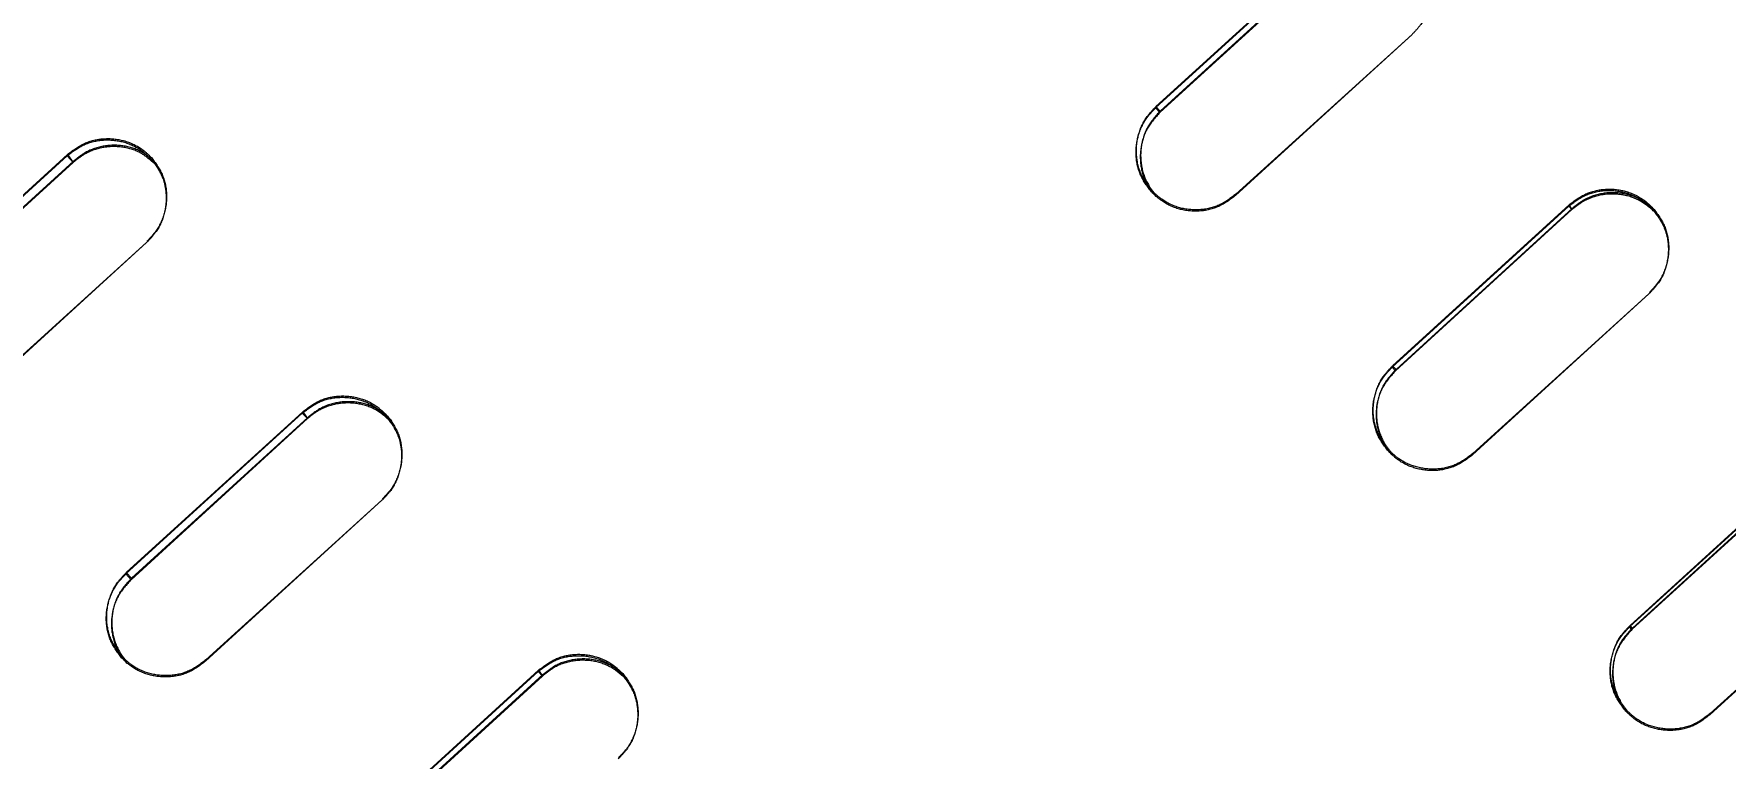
# Model space of a CAD drawing. Header units: millimetres. Extents: x -71377 to 516042, y -145869 to 441446.
# Drawn here: x 208266.5 to 208408.1, y 209437.2 to 209497.9 of the extents above; entities that cross this region are included whole.
import ezdxf

# ---------------------------------------------------------------- set-up
doc = ezdxf.new("R2010")
doc.units = ezdxf.units.MM
doc.header["$LTSCALE"] = 1000
doc.linetypes.add('IMPORT-DASHEDX2 _4_', pattern=[152.4, 101.6, -50.8])
for name, color, linetype, lineweight in [('05', 5, 'IMPORT-DASHEDX2 _4_', 5), ('A-text-1', 3, 'Continuous', 5), ('조경라인_dwg', 8, 'Continuous', 5)]:
    doc.layers.add(name, color=color, linetype=linetype, lineweight=lineweight)
doc.styles.add('나눔고딕_3', font='NanumGothic.ttf', dxfattribs={"height": 1400})

# ---------------------------------------------------------------- blocks, each defined once
blk = doc.blocks.new('조경라인_dwg-6847807-지반층 배치도')
at = {"layer": '05', "flags": 128}
for points in [[(208375.55, 209504.85), (208360.78, 209491.37), (208360.43, 209491.75), (208375.2, 209505.24), (208375.52, 209504.74), (208360.75, 209491.25), (208360.4, 209491.64), (208375.17, 209505.13), (208375.52, 209504.74)], [(208367.13, 209484.42), (208381.87, 209497.79), (208367.1, 209484.3)], [(208269.8, 209487.19), (208255.03, 209473.71), (208254.52, 209474.27), (208269.29, 209487.75), (208269.77, 209487.08), (208255, 209473.6), (208254.49, 209474.15), (208269.26, 209487.64), (208269.77, 209487.08)], [(208395.3, 209483.23), (208380.53, 209469.74), (208380.25, 209470.04), (208395.02, 209483.53), (208395.26, 209483.12), (208380.49, 209469.63), (208380.22, 209469.93), (208394.99, 209483.42), (208395.26, 209483.12)], [(208261.17, 209466.99), (208275.91, 209480.36), (208261.14, 209466.87)], [(208386.97, 209462.69), (208401.71, 209476.06), (208386.94, 209462.57)], [(208289.41, 209465.72), (208274.64, 209452.24), (208274.21, 209452.71), (208288.98, 209466.19), (208289.38, 209465.61), (208274.61, 209452.12), (208274.18, 209452.6), (208288.95, 209466.08), (208289.38, 209465.61)], [(208415.09, 209461.55), (208400.32, 209448.07), (208400.13, 209448.28), (208414.89, 209461.76), (208415.06, 209461.44), (208400.29, 209447.95), (208400.09, 209448.17), (208414.86, 209461.65), (208415.06, 209461.44)], [(208280.88, 209445.4), (208295.62, 209458.77), (208280.85, 209445.29)], [(208406.85, 209440.91), (208421.59, 209454.28), (208406.82, 209440.8)], [(208309.09, 209444.17), (208294.32, 209430.68), (208293.97, 209431.07), (208308.74, 209444.55), (208309.06, 209444.05), (208294.29, 209430.57), (208293.94, 209430.95), (208308.71, 209444.44), (208309.06, 209444.05)]]:
    blk.add_lwpolyline(points, dxfattribs=at)
at = {"layer": '05'}
for points, knots in [([(208382.21, 209504.83), (208382.54, 209504.38), (208383.22, 209503.48), (208383.58, 209501.8), (208383.4, 209500.12), (208382.77, 209498.73), (208382.12, 209498.06), (208381.87, 209497.79)], [0, 0, 0, 0, 0.214692, 0.429385, 0.644078, 0.858772, 1, 1, 1, 1]), ([(208360.05, 209484.6), (208359.72, 209485.05), (208359.05, 209485.95), (208358.68, 209487.63), (208358.86, 209489.32), (208359.5, 209490.7), (208360.14, 209491.37), (208360.4, 209491.64)], [0, 0, 0, 0, 0.214693, 0.429386, 0.644077, 0.858772, 1, 1, 1, 1]), ([(208360.09, 209484.71), (208359.75, 209485.16), (208359.08, 209486.06), (208358.71, 209487.74), (208358.89, 209489.43), (208359.53, 209490.81), (208360.17, 209491.49), (208360.43, 209491.75)], [0, 0, 0, 0, 0.214693, 0.429386, 0.644077, 0.858772, 1, 1, 1, 1]), ([(208360.75, 209491.25), (208360.37, 209490.83), (208359.62, 209490), (208359.09, 209488.35), (208359.1, 209486.66), (208359.6, 209485.23), (208360.18, 209484.5), (208360.41, 209484.22)], [0, 0, 0, 0, 0.214692, 0.429387, 0.644079, 0.858773, 1, 1, 1, 1]), ([(208360.78, 209491.37), (208360.4, 209490.95), (208359.65, 209490.11), (208359.12, 209488.47), (208359.13, 209486.77), (208359.63, 209485.34), (208360.21, 209484.61), (208360.44, 209484.33)], [0, 0, 0, 0, 0.214692, 0.429387, 0.644079, 0.858773, 1, 1, 1, 1]), ([(208269.26, 209487.64), (208269.71, 209487.98), (208270.62, 209488.66), (208272.3, 209489.04), (208273.97, 209488.88), (208275.35, 209488.26), (208276.01, 209487.62), (208276.28, 209487.37)], [0, 0, 0, 0, 0.214695, 0.429387, 0.644079, 0.858771, 1, 1, 1, 1]), ([(208269.29, 209487.75), (208269.75, 209488.09), (208270.65, 209488.77), (208272.33, 209489.15), (208274.01, 209488.99), (208275.38, 209488.37), (208276.05, 209487.74), (208276.31, 209487.48)], [0, 0, 0, 0, 0.214695, 0.429387, 0.644079, 0.858771, 1, 1, 1, 1]), ([(208276.48, 209487.05), (208276.16, 209487.33), (208275.42, 209487.98), (208273.91, 209488.44), (208272.22, 209488.41), (208270.79, 209487.89), (208270.06, 209487.31), (208269.77, 209487.08)], [0, 0, 0, 0, 0.173636, 0.399552, 0.625468, 0.851389, 1, 1, 1, 1]), ([(208276.51, 209487.16), (208276.19, 209487.44), (208275.46, 209488.09), (208273.94, 209488.55), (208272.25, 209488.52), (208270.82, 209488.01), (208270.09, 209487.42), (208269.8, 209487.19)], [0, 0, 0, 0, 0.173636, 0.399552, 0.625468, 0.851389, 1, 1, 1, 1]), ([(208276.28, 209487.37), (208276.61, 209486.93), (208277.28, 209486.03), (208277.63, 209484.36), (208277.45, 209482.68), (208276.81, 209481.3), (208276.17, 209480.63), (208275.91, 209480.36)], [0, 0, 0, 0, 0.214689, 0.429381, 0.644074, 0.858772, 1, 1, 1, 1]), ([(208276.31, 209487.48), (208276.64, 209487.04), (208277.31, 209486.14), (208277.67, 209484.47), (208277.48, 209482.79), (208276.84, 209481.41), (208276.2, 209480.74), (208275.94, 209480.47)], [0, 0, 0, 0, 0.214689, 0.429381, 0.644074, 0.858772, 1, 1, 1, 1]), ([(208367.1, 209484.3), (208366.64, 209483.97), (208365.74, 209483.29), (208364.06, 209482.91), (208362.37, 209483.08), (208360.99, 209483.71), (208360.32, 209484.35), (208360.05, 209484.6)], [0, 0, 0, 0, 0.214692, 0.429386, 0.64408, 0.858774, 1, 1, 1, 1]), ([(208367.13, 209484.42), (208366.68, 209484.08), (208365.77, 209483.4), (208364.09, 209483.02), (208362.4, 209483.19), (208361.02, 209483.82), (208360.35, 209484.46), (208360.09, 209484.71)], [0, 0, 0, 0, 0.214692, 0.429386, 0.64408, 0.858774, 1, 1, 1, 1]), ([(208394.99, 209483.42), (208395.44, 209483.75), (208396.35, 209484.43), (208398.03, 209484.81), (208399.72, 209484.64), (208401.11, 209484.01), (208401.77, 209483.36), (208402.04, 209483.11)], [0, 0, 0, 0, 0.214695, 0.429384, 0.644079, 0.858772, 1, 1, 1, 1]), ([(208395.02, 209483.53), (208395.47, 209483.87), (208396.38, 209484.54), (208398.06, 209484.92), (208399.75, 209484.75), (208401.14, 209484.12), (208401.81, 209483.48), (208402.07, 209483.22)], [0, 0, 0, 0, 0.214695, 0.429384, 0.644079, 0.858772, 1, 1, 1, 1]), ([(208402.31, 209482.81), (208401.89, 209483.19), (208401.06, 209483.94), (208399.42, 209484.46), (208397.72, 209484.44), (208396.28, 209483.93), (208395.55, 209483.35), (208395.26, 209483.12)], [0, 0, 0, 0, 0.214691, 0.429383, 0.644077, 0.858772, 1, 1, 1, 1]), ([(208402.34, 209482.92), (208401.93, 209483.3), (208401.09, 209484.05), (208399.45, 209484.57), (208397.75, 209484.55), (208396.31, 209484.04), (208395.58, 209483.46), (208395.3, 209483.23)], [0, 0, 0, 0, 0.214691, 0.429383, 0.644077, 0.858772, 1, 1, 1, 1]), ([(208402.04, 209483.11), (208402.38, 209482.66), (208403.05, 209481.76), (208403.42, 209480.07), (208403.24, 209478.39), (208402.61, 209477), (208401.96, 209476.33), (208401.71, 209476.06)], [0, 0, 0, 0, 0.214693, 0.429386, 0.644077, 0.858772, 1, 1, 1, 1]), ([(208402.07, 209483.22), (208402.41, 209482.77), (208403.08, 209481.87), (208403.45, 209480.19), (208403.27, 209478.5), (208402.64, 209477.11), (208401.99, 209476.44), (208401.74, 209476.17)], [0, 0, 0, 0, 0.214693, 0.429386, 0.644077, 0.858772, 1, 1, 1, 1]), ([(208379.89, 209462.88), (208379.55, 209463.33), (208378.88, 209464.23), (208378.51, 209465.92), (208378.68, 209467.6), (208379.32, 209468.99), (208379.97, 209469.66), (208380.22, 209469.93)], [0, 0, 0, 0, 0.214694, 0.429385, 0.644078, 0.858772, 1, 1, 1, 1]), ([(208379.92, 209462.99), (208379.58, 209463.44), (208378.91, 209464.35), (208378.54, 209466.03), (208378.72, 209467.72), (208379.35, 209469.1), (208380, 209469.78), (208380.25, 209470.04)], [0, 0, 0, 0, 0.214694, 0.429385, 0.644078, 0.858772, 1, 1, 1, 1]), ([(208380.53, 209469.74), (208380.15, 209469.32), (208379.39, 209468.48), (208378.86, 209466.84), (208378.88, 209465.14), (208379.38, 209463.71), (208379.96, 209462.98), (208380.19, 209462.69)], [0, 0, 0, 0, 0.214692, 0.429387, 0.644081, 0.858776, 1, 1, 1, 1]), ([(208380.49, 209469.63), (208380.12, 209469.21), (208379.36, 209468.37), (208378.83, 209466.73), (208378.85, 209465.03), (208379.35, 209463.59), (208379.93, 209462.87), (208380.16, 209462.58)], [0, 0, 0, 0, 0.214692, 0.429387, 0.644081, 0.858776, 1, 1, 1, 1]), ([(208288.95, 209466.08), (208289.4, 209466.42), (208290.3, 209467.1), (208291.98, 209467.48), (208293.66, 209467.31), (208295.04, 209466.69), (208295.71, 209466.05), (208295.97, 209465.8)], [0, 0, 0, 0, 0.214695, 0.429385, 0.644077, 0.858774, 1, 1, 1, 1]), ([(208288.98, 209466.19), (208289.43, 209466.53), (208290.33, 209467.21), (208292.01, 209467.59), (208293.7, 209467.43), (208295.08, 209466.8), (208295.74, 209466.16), (208296.01, 209465.91)], [0, 0, 0, 0, 0.214695, 0.429385, 0.644077, 0.858774, 1, 1, 1, 1]), ([(208296.4, 209465.33), (208295.99, 209465.7), (208295.16, 209466.45), (208293.52, 209466.96), (208291.83, 209466.93), (208290.39, 209466.42), (208289.66, 209465.84), (208289.38, 209465.61)], [0, 0, 0, 0, 0.21469, 0.429383, 0.644076, 0.858772, 1, 1, 1, 1]), ([(208296.44, 209465.44), (208296.02, 209465.81), (208295.19, 209466.56), (208293.55, 209467.07), (208291.86, 209467.04), (208290.42, 209466.53), (208289.7, 209465.95), (208289.41, 209465.72)], [0, 0, 0, 0, 0.21469, 0.429383, 0.644076, 0.858772, 1, 1, 1, 1]), ([(208295.97, 209465.8), (208296.31, 209465.35), (208296.98, 209464.45), (208297.34, 209462.78), (208297.16, 209461.1), (208296.52, 209459.71), (208295.88, 209459.04), (208295.62, 209458.77)], [0, 0, 0, 0, 0.214688, 0.429383, 0.644074, 0.858772, 1, 1, 1, 1]), ([(208296.01, 209465.91), (208296.34, 209465.46), (208297.01, 209464.57), (208297.37, 209462.89), (208297.19, 209461.21), (208296.55, 209459.82), (208295.91, 209459.15), (208295.65, 209458.88)], [0, 0, 0, 0, 0.214688, 0.429383, 0.644074, 0.858772, 1, 1, 1, 1]), ([(208386.94, 209462.57), (208386.48, 209462.24), (208385.58, 209461.56), (208383.89, 209461.18), (208382.21, 209461.35), (208380.82, 209461.98), (208380.15, 209462.63), (208379.89, 209462.88)], [0, 0, 0, 0, 0.214692, 0.429387, 0.64408, 0.858773, 1, 1, 1, 1]), ([(208386.97, 209462.69), (208386.52, 209462.35), (208385.61, 209461.67), (208383.93, 209461.3), (208382.24, 209461.47), (208380.85, 209462.1), (208380.18, 209462.74), (208379.92, 209462.99)], [0, 0, 0, 0, 0.214692, 0.429387, 0.64408, 0.858773, 1, 1, 1, 1]), ([(208273.85, 209445.68), (208273.52, 209446.13), (208272.85, 209447.03), (208272.49, 209448.7), (208272.67, 209450.38), (208273.31, 209451.77), (208273.95, 209452.44), (208274.21, 209452.71)], [0, 0, 0, 0, 0.214693, 0.429386, 0.64408, 0.858772, 1, 1, 1, 1]), ([(208273.82, 209445.57), (208273.49, 209446.02), (208272.82, 209446.92), (208272.45, 209448.59), (208272.64, 209450.27), (208273.27, 209451.66), (208273.92, 209452.33), (208274.18, 209452.6)], [0, 0, 0, 0, 0.214693, 0.429386, 0.64408, 0.858772, 1, 1, 1, 1]), ([(208274.61, 209452.12), (208274.23, 209451.7), (208273.47, 209450.87), (208272.94, 209449.23), (208272.95, 209447.54), (208273.45, 209446.1), (208274.02, 209445.38), (208274.25, 209445.1)], [0, 0, 0, 0, 0.214695, 0.429387, 0.644079, 0.858774, 1, 1, 1, 1]), ([(208274.64, 209452.24), (208274.26, 209451.82), (208273.5, 209450.98), (208272.97, 209449.34), (208272.98, 209447.65), (208273.48, 209446.22), (208274.05, 209445.5), (208274.28, 209445.21)], [0, 0, 0, 0, 0.214695, 0.429387, 0.644079, 0.858774, 1, 1, 1, 1]), ([(208399.77, 209441.11), (208399.43, 209441.56), (208398.75, 209442.46), (208398.38, 209444.15), (208398.56, 209445.84), (208399.19, 209447.23), (208399.84, 209447.9), (208400.09, 209448.17)], [0, 0, 0, 0, 0.214694, 0.429386, 0.644077, 0.858772, 1, 1, 1, 1]), ([(208399.8, 209441.22), (208399.46, 209441.67), (208398.78, 209442.58), (208398.41, 209444.26), (208398.59, 209445.95), (208399.22, 209447.34), (208399.87, 209448.01), (208400.13, 209448.28)], [0, 0, 0, 0, 0.214694, 0.429386, 0.644077, 0.858772, 1, 1, 1, 1]), ([(208400.29, 209447.95), (208399.91, 209447.53), (208399.15, 209446.69), (208398.63, 209445.05), (208398.65, 209443.35), (208399.15, 209441.91), (208399.73, 209441.19), (208399.96, 209440.9)], [0, 0, 0, 0, 0.214691, 0.429386, 0.644077, 0.858771, 1, 1, 1, 1]), ([(208400.32, 209448.07), (208399.94, 209447.65), (208399.18, 209446.81), (208398.66, 209445.16), (208398.68, 209443.46), (208399.18, 209442.02), (208399.76, 209441.3), (208399.99, 209441.01)], [0, 0, 0, 0, 0.214691, 0.429386, 0.644077, 0.858771, 1, 1, 1, 1]), ([(208280.85, 209445.29), (208280.4, 209444.95), (208279.49, 209444.27), (208277.81, 209443.89), (208276.13, 209444.06), (208274.75, 209444.68), (208274.08, 209445.32), (208273.82, 209445.57)], [0, 0, 0, 0, 0.214696, 0.429387, 0.644078, 0.858774, 1, 1, 1, 1]), ([(208280.88, 209445.4), (208280.43, 209445.06), (208279.53, 209444.38), (208277.84, 209444), (208276.16, 209444.17), (208274.78, 209444.79), (208274.12, 209445.43), (208273.85, 209445.68)], [0, 0, 0, 0, 0.214696, 0.429387, 0.644078, 0.858774, 1, 1, 1, 1]), ([(208308.71, 209444.44), (208309.16, 209444.78), (208310.06, 209445.46), (208311.75, 209445.83), (208313.43, 209445.67), (208314.81, 209445.04), (208315.48, 209444.4), (208315.75, 209444.15)], [0, 0, 0, 0, 0.214695, 0.429385, 0.644077, 0.858774, 1, 1, 1, 1]), ([(208308.74, 209444.55), (208309.19, 209444.89), (208310.09, 209445.57), (208311.78, 209445.95), (208313.46, 209445.78), (208314.85, 209445.15), (208315.51, 209444.51), (208315.78, 209444.26)], [0, 0, 0, 0, 0.214695, 0.429385, 0.644077, 0.858774, 1, 1, 1, 1]), ([(208316.1, 209443.76), (208315.68, 209444.13), (208314.85, 209444.88), (208313.21, 209445.4), (208311.51, 209445.38), (208310.07, 209444.87), (208309.35, 209444.29), (208309.06, 209444.05)], [0, 0, 0, 0, 0.214692, 0.429381, 0.644075, 0.858772, 1, 1, 1, 1]), ([(208316.13, 209443.87), (208315.71, 209444.25), (208314.88, 209445), (208313.24, 209445.51), (208311.54, 209445.49), (208310.1, 209444.98), (208309.38, 209444.4), (208309.09, 209444.17)], [0, 0, 0, 0, 0.214692, 0.429381, 0.644075, 0.858772, 1, 1, 1, 1]), ([(208315.78, 209444.26), (208316.11, 209443.81), (208316.78, 209442.91), (208317.15, 209441.23), (208316.97, 209439.54), (208316.34, 209438.15), (208315.69, 209437.48), (208315.43, 209437.22)], [0, 0, 0, 0, 0.21469, 0.429383, 0.644075, 0.858772, 1, 1, 1, 1]), ([(208315.75, 209444.15), (208316.08, 209443.7), (208316.75, 209442.8), (208317.12, 209441.12), (208316.94, 209439.43), (208316.3, 209438.04), (208315.66, 209437.37), (208315.4, 209437.11)], [0, 0, 0, 0, 0.21469, 0.429383, 0.644075, 0.858772, 1, 1, 1, 1]), ([(208406.82, 209440.8), (208406.37, 209440.46), (208405.47, 209439.78), (208403.78, 209439.41), (208402.09, 209439.58), (208400.7, 209440.21), (208400.03, 209440.85), (208399.77, 209441.11)], [0, 0, 0, 0, 0.214692, 0.429386, 0.644081, 0.858775, 1, 1, 1, 1]), ([(208406.85, 209440.91), (208406.4, 209440.57), (208405.5, 209439.89), (208403.81, 209439.52), (208402.12, 209439.69), (208400.73, 209440.32), (208400.06, 209440.97), (208399.8, 209441.22)], [0, 0, 0, 0, 0.214692, 0.429386, 0.644081, 0.858775, 1, 1, 1, 1])]:
    blk.add_open_spline(points, degree=3, knots=knots, dxfattribs=at)

msp = doc.modelspace()

# ---------------------------------------------------------------- block references
at = {"layer": '조경라인_dwg', "rotation": 8.537736462515947e-07}
msp.add_blockref('조경라인_dwg-6847807-지반층 배치도', (0, 0), dxfattribs=at)

# ---------------------------------------------------------------- texts
at = {"layer": 'A-text-1', "char_height": 1400, "attachment_point": 1, "rotation": 313, "line_spacing_factor": 1.2, "style": '나눔고딕_3'}
for s, insert, width in [('\\pxt9.07143,18.14286,27.21429,36.28571,45.35714,54.42857,63.5,72.57143,81.64286,90.71429,99.78571,108.85714,117.92857,127,136.07143,145.14286,154.21429,163.28571,172.35714,181.42857,190.5,199.57143,208.64286,217.71429,226.78571,235.85714,244.92857,254,263.07143,272.14286,281.21429,290.28571;{관리사무소(B1F)}', (208777.65, 213987.49), 16901.643), ('\\pxt9.07143,18.14286,27.21429,36.28571,45.35714,54.42857,63.5,72.57143,81.64286,90.71429,99.78571,108.85714,117.92857,127,136.07143,145.14286,154.21429,163.28571,172.35714,181.42857,190.5,199.57143,208.64286,217.71429,226.78571,235.85714,244.92857,254,263.07143,272.14286,281.21429,290.28571;{근로자휴게실(B1F)}', (207122.02, 212331.85), 19076.981), ('\\pxt9.07143,18.14286,27.21429,36.28571,45.35714,54.42857,63.5,72.57143,81.64286,90.71429,99.78571,108.85714,117.92857,127,136.07143,145.14286,154.21429,163.28571,172.35714,181.42857,190.5,199.57143,208.64286,217.71429,226.78571,235.85714,244.92857,254,263.07143,272.14286,281.21429,290.28571;{피트니스센터(B1F)}', (205383.54, 210593.38), 19076.981)]:
    msp.add_mtext(s, dxfattribs=dict(at, insert=insert, width=width))

doc.saveas('drawing.dxf')
